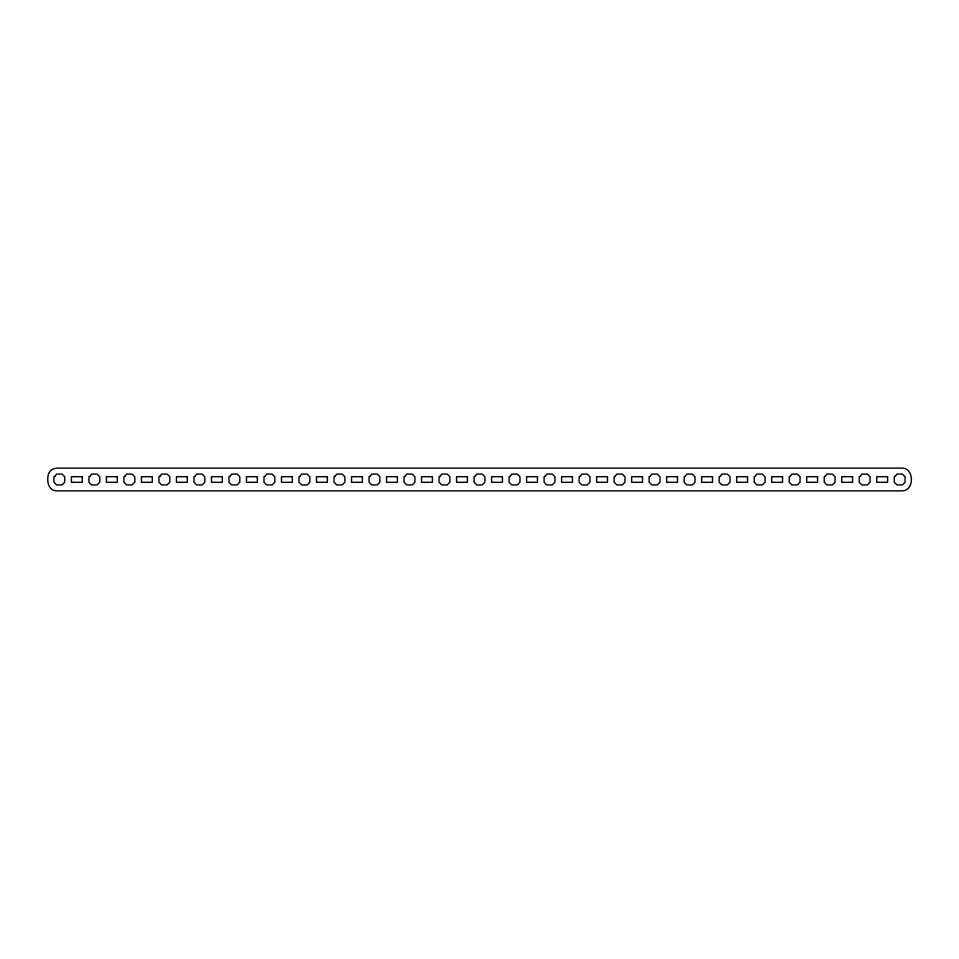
<?xml version="1.0" encoding="UTF-8"?>
<svg xmlns="http://www.w3.org/2000/svg" width="959" height="959" viewBox="0 0 959 959"><rect width="100%" height="100%" fill="white"/><g stroke="black" fill="none" stroke-linecap="round" stroke-linejoin="round"><path stroke-width="1.44" d="M48.633 473.47C46.476 480.147 47.89 490.684 56.701 490.876L902.299 490.876C914.43 490.6 914.43 468.4 902.299 468.124L56.701 468.124L53.296 468.807L50.515 470.689L48.633 473.47M55.023 476.191L53.908 476.791L53.908 482.209L56.617 484.93L62.047 484.93L64.756 482.209L64.756 476.791L62.047 474.07L56.617 474.07L55.023 476.191M90.038 476.191L88.911 476.791L88.911 482.209L91.632 484.93L97.063 484.93L99.772 482.209L99.772 476.791L97.063 474.07L91.632 474.07L90.038 476.191M125.054 476.191L123.927 476.791L123.927 482.209L126.648 484.93L132.066 484.93L134.787 482.209L134.787 476.791L132.066 474.07L126.648 474.07L125.054 476.191M160.069 476.191L158.942 476.791L158.942 482.209L161.663 484.93L167.082 484.93L169.803 482.209L169.803 476.791L167.082 474.07L161.663 474.07L160.069 476.191M195.085 476.191L193.958 476.791L193.958 482.209L196.667 484.93L202.097 484.93L204.818 482.209L204.818 476.791L202.097 474.07L196.667 474.07L195.085 476.191M230.1 476.191L228.973 476.791L228.973 482.209L231.682 484.93L237.113 484.93L239.822 482.209L239.822 476.791L237.113 474.07L231.682 474.07L230.1 476.191M265.116 476.191L263.989 476.791L263.989 482.209L266.698 484.93L272.128 484.93L274.837 482.209L274.837 476.791L272.128 474.07L266.698 474.07L265.116 476.191M300.119 476.191L299.004 476.791L299.004 482.209L301.713 484.93L307.144 484.93L309.853 482.209L309.853 476.791L307.144 474.07L301.713 474.07L300.119 476.191M335.135 476.191L334.02 476.791L334.02 482.209L336.729 484.93L342.159 484.93L344.868 482.209L344.868 476.791L342.159 474.07L336.729 474.07L335.135 476.191M370.15 476.191L369.035 476.791L369.035 482.209L371.744 484.93L377.175 484.93L379.884 482.209L379.884 476.791L377.175 474.07L371.744 474.07L370.15 476.191M405.166 476.191L404.039 476.791L404.039 482.209L406.76 484.93L412.19 484.93L414.899 482.209L414.899 476.791L412.19 474.07L406.76 474.07L405.166 476.191M440.181 476.191L439.054 476.791L439.054 482.209L441.775 484.93L447.194 484.93L449.915 482.209L449.915 476.791L447.194 474.07L441.775 474.07L440.181 476.191M475.196 476.191L474.07 476.791L474.07 482.209L476.791 484.93L482.209 484.93L484.93 482.209L484.93 476.791L482.209 474.07L476.791 474.07L475.196 476.191M510.212 476.191L509.085 476.791L509.085 482.209L511.806 484.93L517.225 484.93L519.946 482.209L519.946 476.791L517.225 474.07L511.806 474.07L510.212 476.191M545.227 476.191L544.101 476.791L544.101 482.209L546.81 484.93L552.24 484.93L554.961 482.209L554.961 476.791L552.24 474.07L546.81 474.07L545.227 476.191M580.243 476.191L579.116 476.791L579.116 482.209L581.825 484.93L587.256 484.93L589.965 482.209L589.965 476.791L587.256 474.07L581.825 474.07L580.243 476.191M615.246 476.191L614.132 476.791L614.132 482.209L616.841 484.93L622.271 484.93L624.98 482.209L624.98 476.791L622.271 474.07L616.841 474.07L615.246 476.191M650.262 476.191L649.147 476.791L649.147 482.209L651.856 484.93L657.287 484.93L659.996 482.209L659.996 476.791L657.287 474.07L651.856 474.07L650.262 476.191M685.277 476.191L684.163 476.791L684.163 482.209L686.872 484.93L692.302 484.93L695.011 482.209L695.011 476.791L692.302 474.07L686.872 474.07L685.277 476.191M720.293 476.191L719.178 476.791L719.178 482.209L721.887 484.93L727.318 484.93L730.027 482.209L730.027 476.791L727.318 474.07L721.887 474.07L720.293 476.191M755.308 476.191L754.182 476.791L754.182 482.209L756.903 484.93L762.333 484.93L765.042 482.209L765.042 476.791L762.333 474.07L756.903 474.07L755.308 476.191M790.324 476.191L789.197 476.791L789.197 482.209L791.918 484.93L797.337 484.93L800.058 482.209L800.058 476.791L797.337 474.07L791.918 474.07L790.324 476.191M825.339 476.191L824.213 476.791L824.213 482.209L826.934 484.93L832.352 484.93L835.073 482.209L835.073 476.791L832.352 474.07L826.934 474.07L825.339 476.191M860.355 476.191L859.228 476.791L859.228 482.209L861.937 484.93L867.368 484.93L870.089 482.209L870.089 476.791L867.368 474.07L861.937 474.07L860.355 476.191M895.37 476.191L894.244 476.791L894.244 482.209L896.953 484.93L902.383 484.93L905.092 482.209L905.092 476.791L902.383 474.07L896.953 474.07L895.37 476.191M82.258 476.695L71.41 476.695L71.41 482.305L82.258 482.305L82.258 476.695M117.274 476.695L106.425 476.695L106.425 482.305L117.274 482.305L117.274 476.695M152.289 476.695L141.441 476.695L141.441 482.305L152.289 482.305L152.289 476.695M187.305 476.695L176.456 476.695L176.456 482.305L187.305 482.305L187.305 476.695M222.32 476.695L211.471 476.695L211.471 482.305L222.32 482.305L222.32 476.695M257.336 476.695L246.475 476.695L246.475 482.305L257.336 482.305L257.336 476.695M292.351 476.695L281.49 476.695L281.49 482.305L292.351 482.305L292.351 476.695M327.367 476.695L316.506 476.695L316.506 482.305L327.367 482.305L327.367 476.695M362.382 476.695L351.521 476.695L351.521 482.305L362.382 482.305L362.382 476.695M397.398 476.695L386.537 476.695L386.537 482.305L397.398 482.305L397.398 476.695M432.401 476.695L421.552 476.695L421.552 482.305L432.401 482.305L432.401 476.695M467.417 476.695L456.568 476.695L456.568 482.305L467.417 482.305L467.417 476.695M502.432 476.695L491.583 476.695L491.583 482.305L502.432 482.305L502.432 476.695M537.448 476.695L526.599 476.695L526.599 482.305L537.448 482.305L537.448 476.695M572.463 476.695L561.602 476.695L561.602 482.305L572.463 482.305L572.463 476.695M607.479 476.695L596.618 476.695L596.618 482.305L607.479 482.305L607.479 476.695M642.494 476.695L631.633 476.695L631.633 482.305L642.494 482.305L642.494 476.695M677.51 476.695L666.649 476.695L666.649 482.305L677.51 482.305L677.51 476.695M712.525 476.695L701.664 476.695L701.664 482.305L712.525 482.305L712.525 476.695M747.529 476.695L736.68 476.695L736.68 482.305L747.529 482.305L747.529 476.695M782.544 476.695L771.695 476.695L771.695 482.305L782.544 482.305L782.544 476.695M817.559 476.695L806.711 476.695L806.711 482.305L817.559 482.305L817.559 476.695M852.575 476.695L841.726 476.695L841.726 482.305L852.575 482.305L852.575 476.695M887.59 476.695L876.742 476.695L876.742 482.305L887.59 482.305L887.59 476.695"/></g></svg>
